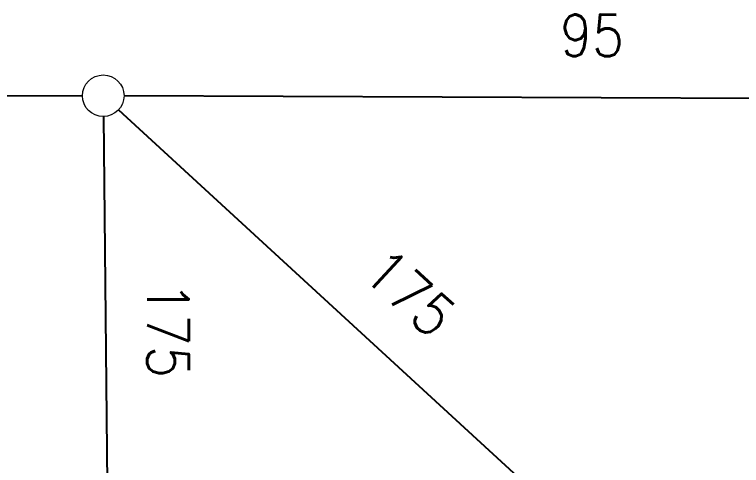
# Model space of a CAD drawing. Header units: inches. Extents: x 47316 to 59086, y 3141 to 11743.
# Drawn here: x 52988.3 to 53075.6, y 6230.1 to 6284.3 of the extents above; entities that cross this region are included whole.
import ezdxf

# ---------------------------------------------------------------- set-up
doc = ezdxf.new("R2010")
doc.units = ezdxf.units.IN
doc.header["$MEASUREMENT"] = 0
doc.styles.get("Standard").update_dxf_attribs({"font": ''})
doc.styles.get('Standard').set_extended_font_data('SimSun')
doc.linetypes.add('_VH_OTCON', pattern='A,0.0001,[7,VeSys.shx,S=0.1,R=0,X=0,Y=0],-0.4,[7,VeSys.shx,S=0.1,R=0,X=0,Y=0],-0.4,["X",Standard,S=1,R=0,X=-0.5,Y=-0.5],-0.0001,[7,VeSys.shx,S=0.1,R=0,X=0,Y=0],-0.4', length=1.2002)

msp = doc.modelspace()

# ---------------------------------------------------------------- linework, layer by layer
at = {"color": 0, "linetype": '_VH_OTCON', "ltscale": 5}
for p, q in [((52996.429, 6274.518), (52886.429, 6274.04)), ((53113.429, 6274.039), (53001.429, 6274.518)), ((53000.77, 6272.837), (53059.68, 6218.697)), ((52998.954, 6272.029), (52999.452, 6222.024))]:
    msp.add_line(p, q, dxfattribs=at)
at = {"color": 0, "linetype": 'Continuous', "lineweight": 15}
msp.add_circle((52998.929, 6274.529), 2.5, dxfattribs=at)

# ---------------------------------------------------------------- texts
at = {"color": 7, "linetype": '_VH_OTCON', "lineweight": 18, "ltscale": 5, "char_height": 5, "attachment_point": 1}
for s, insert, width, rotation in [('\\Fromans.shx;\\W0.9000000000;\\T1.0000000000;\\o\\l95', (53053.829, 6284.294), 8.57143, 359.75515), ('\\Fromans.shx;\\W0.9000000000;\\T1.0000000000;\\o\\l175', (53033.205, 6256.61), 12.85714, 317.41571), ('\\Fromans.shx;\\W0.9000000000;\\T1.0000000000;\\o\\l175', (53009.203, 6252.169), 12.85714, 270)]:
    msp.add_mtext(s, dxfattribs=dict(at, insert=insert, width=width, rotation=rotation))

doc.saveas('drawing.dxf')
